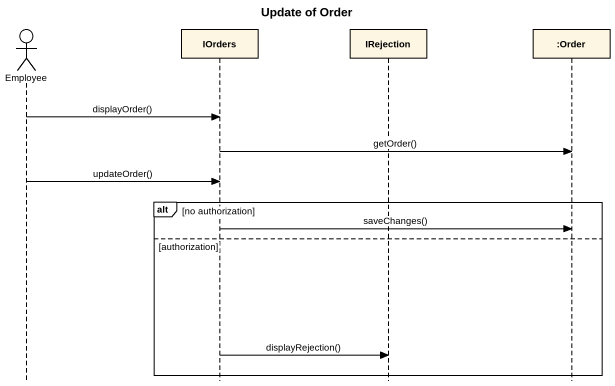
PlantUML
@startuml
title Update of Order
hide footbox
actor Employee
participant IOrders
participant IRejection
participant ":Order" as Order

Employee -> IOrders : displayOrder()
IOrders -> Order : getOrder()
Employee -> IOrders : updateOrder()
alt no authorization
  IOrders -> Order : saveChanges()
else authorization
  IOrders -> IRejection : displayRejection()
end
@enduml
